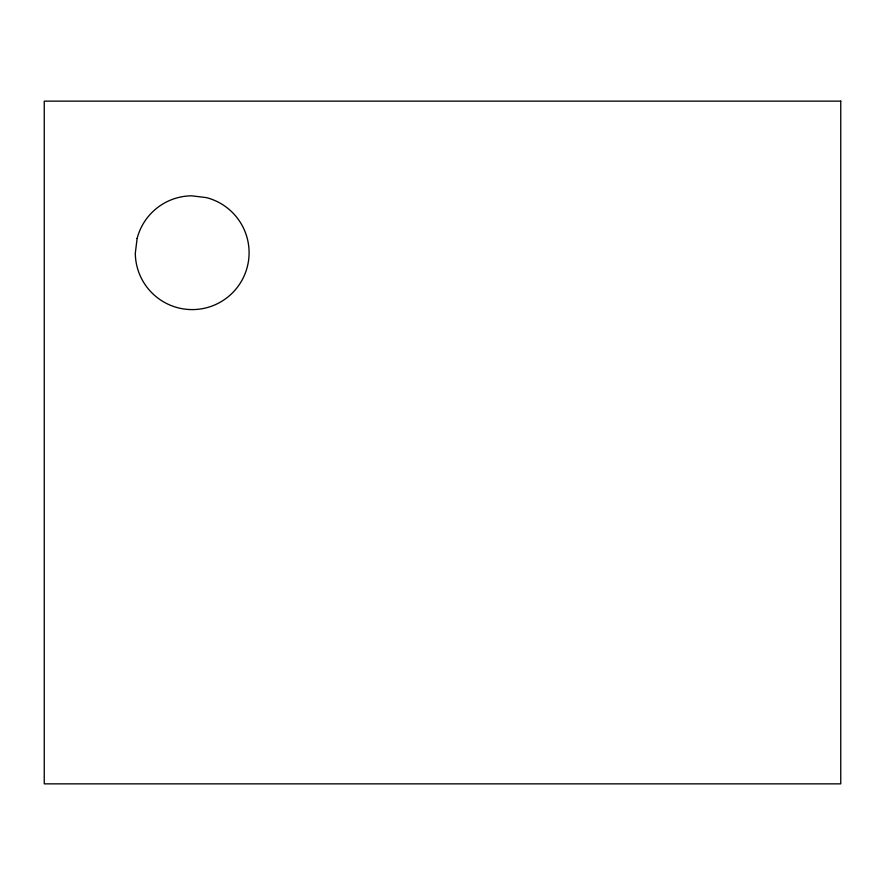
<?xml version="1.0" encoding="UTF-8"?>
<svg xmlns="http://www.w3.org/2000/svg" width="885" height="885" viewBox="0 0 885 885"><rect width="100%" height="100%" fill="white"/><g stroke="black" fill="none" stroke-linecap="round" stroke-linejoin="round"><path stroke-width="1.33" d="M137.12 238.441L135.305 253.187A56.894 56.894 0 0 0 187.708 309.418A56.894 56.894 0 0 0 248.309 262.115A56.894 56.894 0 0 0 206.459 197.632L191.713 195.817A56.894 56.894 0 0 0 137.12 238.441M840.75 101.144L44.25 101.144L44.25 783.856L840.75 783.856L840.75 101.144"/></g></svg>
